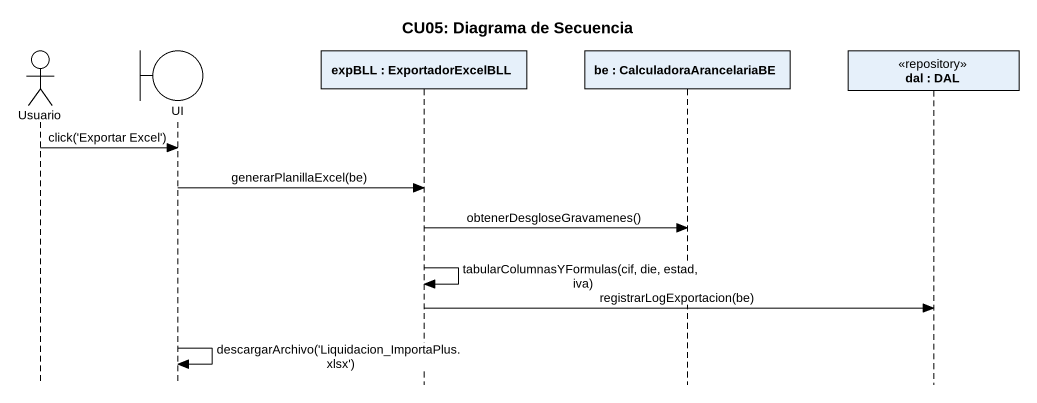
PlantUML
@startuml
title CU05: Diagrama de Secuencia
hide footbox
actor Usuario
boundary UI
participant "expBLL : ExportadorExcelBLL" as expBLL_ExportadorExcelBLL
participant "be : CalculadoraArancelariaBE" as be_CalculadoraArancelariaBE
participant "dal : DAL" as dal_DAL <<repository>>

Usuario -> UI : click('Exportar Excel')
UI -> expBLL_ExportadorExcelBLL : generarPlanillaExcel(be)
expBLL_ExportadorExcelBLL -> be_CalculadoraArancelariaBE : obtenerDesgloseGravamenes()
expBLL_ExportadorExcelBLL -> expBLL_ExportadorExcelBLL : tabularColumnasYFormulas(cif, die, estad, iva)
expBLL_ExportadorExcelBLL -> dal_DAL : registrarLogExportacion(be)
UI -> UI : descargarArchivo('Liquidacion_ImportaPlus.xlsx')
@enduml
